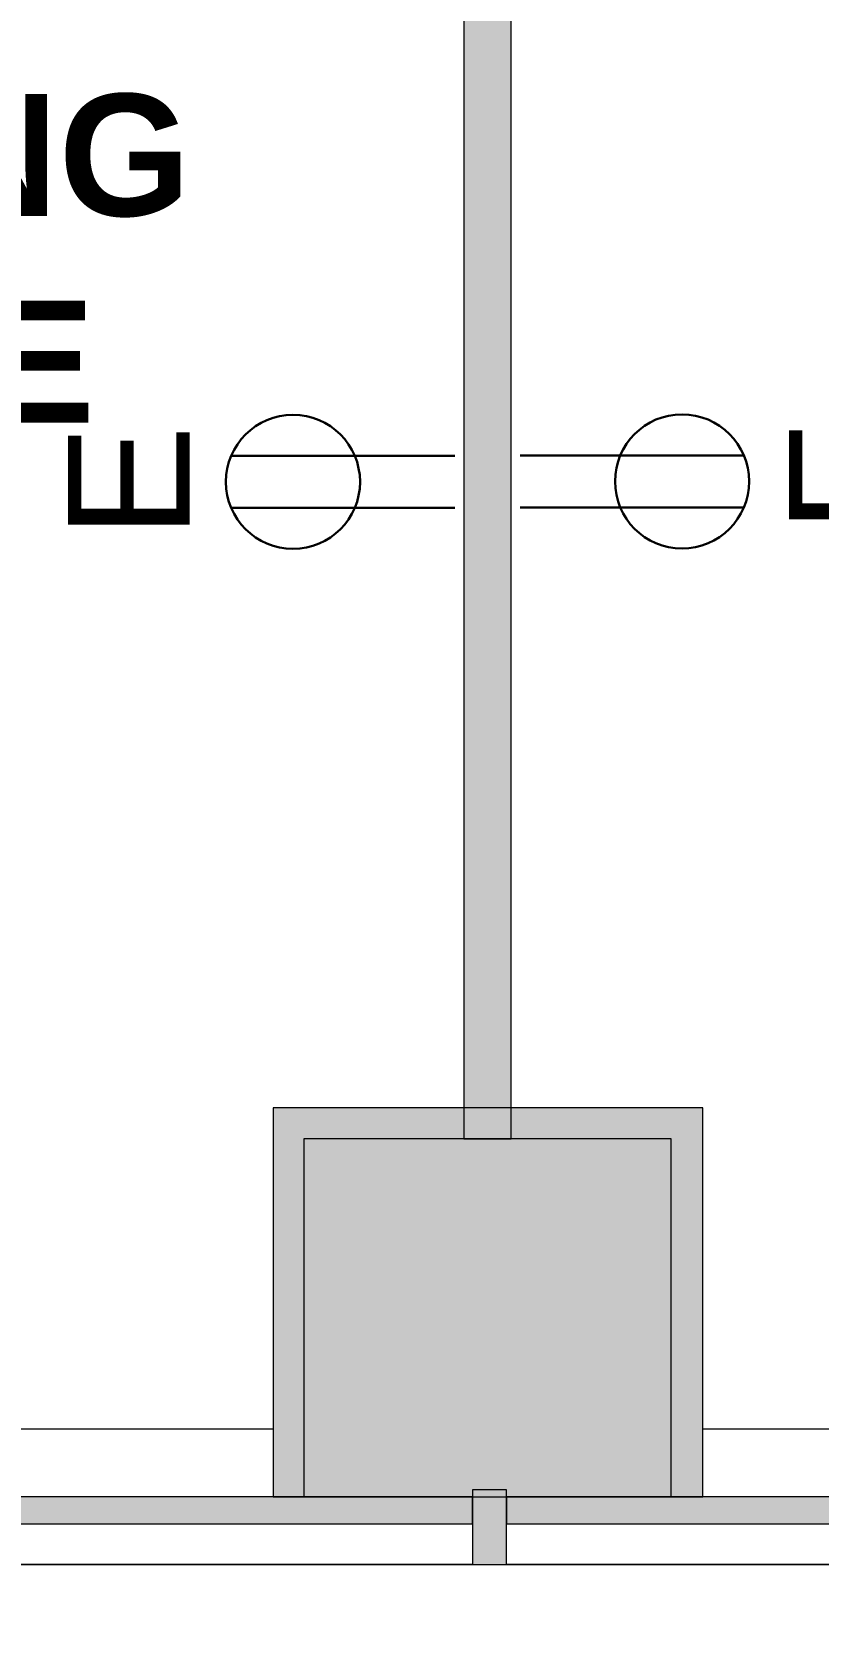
# Model space of a CAD drawing. Header units: inches. Extents: x 385 to 2249, y -1773 to -36.
# Drawn here: x 1657.7 to 1715.7, y -1729.2 to -1611.8 of the extents above; entities that cross this region are included whole.
import ezdxf

# ---------------------------------------------------------------- set-up
doc = ezdxf.new("R2010")
doc.units = ezdxf.units.IN
doc.header["$MEASUREMENT"] = 0
for name, color, linetype, lineweight in [('A-ANNO-NOTE', 131, 'Continuous', 30), ('A-AREA-IDEN', 2, 'Continuous', 9), ('A-COLS', 52, 'Continuous', 13), ('A-DETL-THIN', 151, 'Continuous', 9), ('A-GLAZ-CURT', 52, 'Continuous', 13), ('A-GLAZ-CWMG', 51, 'Continuous', 13), ('A-WALL', 113, 'Continuous', 13), ('A-WALL-PATT', 111, 'Continuous', 13), ('I-WALL', 2, 'Continuous', 13)]:
    doc.layers.add(name, color=color, linetype=linetype, lineweight=lineweight)
doc.styles.add('Swis721 Lt BT', font='swissl.ttf', dxfattribs={"height": 9.000000000000002})
doc.styles.add('Swis721 Lt BT_B', font='', dxfattribs={"height": 8.999999999999991})
doc.styles.get('Swis721 Lt BT_B').set_extended_font_data('Swis721 Lt BT', bold=True)

# ---------------------------------------------------------------- blocks, each defined once
blk = doc.blocks.new('System Panel - Glazed 2-5105823-Level 6 POWER _ SIGNAL')
at = {"layer": 'A-GLAZ-CURT', "lineweight": 9}
blk.add_hatch(color=7, dxfattribs=at).paths.add_polyline_path([(28.74986662715002, 0.2499999999984084), (28.74986662715002, 2.249999999998635), (-28.74986662714661, 2.2455738411237), (-28.74986662714695, 0.2499999999977262), (-14.33079354475717, 0.2499999999980673)], flags=0)
at = {"layer": 'A-GLAZ-CURT', "color": 8, "lineweight": 20}
for p, q in [((28.74986662714866, 2.25), (-28.74986662714832, 2.25)), ((-28.74986662714832, 2.25), (-28.74986662714832, 0.2500000000001136)), ((28.74986662714866, 0.2500000000001136), (28.74986662714866, 2.25)), ((-28.74986662714832, 0.2500000000001136), (28.74986662714866, 0.2500000000001136))]:
    blk.add_line(p, q, dxfattribs=at)
blk = doc.blocks.new('Rectangular Mullion - 2_5_ x 5_ rectangular-5104493-Level 6 POWER _ SIGNAL')
at = {"layer": 'A-GLAZ-CWMG', "lineweight": 9}
blk.add_hatch(color=7, dxfattribs=at).paths.add_polyline_path([(-2.499999999998408, 2.750000000001932), (1.70530256582424e-12, 2.750000000001932), (2.046363078989088e-12, -2.749999999998181), (-2.499999999998408, -2.749999999998181), (-2.499999999998408, -0.2499999999980673)], flags=0)
at = {"layer": 'A-GLAZ-CWMG', "color": 8, "lineweight": 20}
for p, q in [((-2.499999999999943, 2.749999999999886), (0, 2.749999999999886)), ((-2.499999999999943, -2.749999999999886), (-2.499999999999943, 2.749999999999886)), ((0, 2.749999999999886), (0, -2.749999999999886)), ((0, -2.749999999999886), (-2.499999999999943, -2.749999999999886))]:
    blk.add_line(p, q, dxfattribs=at)
blk = doc.blocks.new('Columns 16 - Columns 4-5094679-Level 6 POWER _ SIGNAL')
at = {"layer": 'A-COLS', "color": 8, "lineweight": 20}
for p, q in [((1386.748211268371, -824.8356777243574), (1378.583577050766, -849.9638380429392)), ((1412.526561342353, -833.2115713997814), (1386.748211268371, -824.8356777243574)), ((1404.361927124748, -858.3397317183628), (1412.526561342353, -833.2115713997814)), ((1378.583577050766, -849.9638380429392), (1404.361927124748, -858.3397317183628))]:
    blk.add_line(p, q, dxfattribs=at)
blk = doc.blocks.new('Walls 73 - Walls 3-5131590-Level 6 POWER _ SIGNAL')
at = {"layer": 'A-WALL', "lineweight": 9}
for p, q in [((54.47715916202127, -1434.711777123931), (54.4771591620211, -1537.12104575535)), ((54.47715916202105, -1568.871965364308), (54.47715916202088, -1669.641132445812))]:
    blk.add_line(p, q, dxfattribs=at)
blk = doc.blocks.new('Rectangular Mullion - 2_5_ x 5_ rectangular-V33-Level 6 POWER _ SIGNAL')
at = {"layer": 'A-GLAZ-CWMG', "lineweight": 9}
blk.add_line((1450.203749064927, -1724.890500106929), (1392.70401581063, -1724.890500106928), dxfattribs=at)
blk = doc.blocks.new('Columns 58 - Columns 4-5528678-Level 6 POWER _ SIGNAL')
at = {"layer": 'A-COLS', "lineweight": 9}
blk.add_hatch(color=7, dxfattribs=at).paths.add_polyline_path([(1406.604349649489, -859.0683389639298), (1415.473669309718, -831.7713798596981), (1385.276750317255, -821.9598061134972), (1376.407430657025, -849.2567652177289)], flags=0)
at = {"layer": 'A-COLS', "color": 8, "lineweight": 20}
for p, q in [((1385.276750317253, -821.9598061134946), (1376.407430657024, -849.2567652177256)), ((1415.473669309715, -831.7713798596951), (1385.276750317253, -821.9598061134946)), ((1406.604349649487, -859.0683389639272), (1415.473669309715, -831.7713798596951)), ((1376.407430657024, -849.2567652177256), (1406.604349649487, -859.0683389639272))]:
    blk.add_line(p, q, dxfattribs=at)

msp = doc.modelspace()

# ---------------------------------------------------------------- hatches: boundary and pattern name
at = {"layer": 'A-WALL-PATT', "lineweight": 9}
msp.add_hatch(color=7, dxfattribs=at).paths.add_polyline_path([(1693.06299903545, -1691.188778772255), (1693.06299903545, -1571.946514010015), (1689.562999035449, -1571.946514010015), (1689.562999035449, -1691.188778772255)], flags=0)

# ---------------------------------------------------------------- linework, layer by layer
at = {"layer": 'A-ANNO-NOTE'}
for p, q in [((1688.909762683649, -1643.060654582158), (1672.383223677115, -1643.060654582158)), ((1693.716235387245, -1643.029016609521), (1710.24277439378, -1643.029016609521)), ((1693.716235387245, -1643.029016609521), (1710.24277439378, -1643.029016609521)), ((1688.909762683649, -1646.893172264742), (1672.383223677115, -1646.893172264742)), ((1688.909762683649, -1646.893172264742), (1672.383223677115, -1646.893172264742)), ((1693.716235387245, -1646.861534292105), (1710.24277439378, -1646.861534292105))]:
    msp.add_line(p, q, dxfattribs=at)
for centre, radius in [((1676.94726268365, -1644.97691342345), 4.950000000000045), ((1705.678735387245, -1644.945275450813), 4.949999999999818)]:
    msp.add_circle(centre, radius, dxfattribs=at)
at = {"layer": 'A-DETL-THIN'}
msp.add_line((1330.204015810629, -1724.890500106929), (1810.179550110679, -1724.890500106931), dxfattribs=at)
at = {"layer": 'I-WALL', "color": 8, "lineweight": 20}
for p, q in [((1689.562999035448, -1571.946514010013), (1689.562999035447, -1693.469188767338)), ((1693.062999035447, -1693.469188767338), (1693.062999035448, -1571.946514010013)), ((1689.562999035447, -1693.469188767338), (1693.062999035447, -1693.469188767338))]:
    msp.add_line(p, q, dxfattribs=at)

# ---------------------------------------------------------------- block references
at = {"layer": 'A-COLS', "lineweight": 9, "rotation": 18.00000000000044}
for name in ['Columns 58 - Columns 4-5528678-Level 6 POWER _ SIGNAL', 'Columns 16 - Columns 4-5094679-Level 6 POWER _ SIGNAL']:
    msp.add_blockref(name, (103.9963536114178, -1337.532606795858), dxfattribs=at)
at = {"layer": 'A-GLAZ-CURT', "lineweight": 9}
for p in [(1661.452815454967, -1722.14050010693), (1721.452548709264, -1722.14050010693)]:
    msp.add_blockref('System Panel - Glazed 2-5105823-Level 6 POWER _ SIGNAL', p, dxfattribs=at)
at = {"layer": 'A-GLAZ-CWMG', "lineweight": 9, "extrusion": (0, 0, -1), "rotation": 180}
msp.add_blockref('Rectangular Mullion - 2_5_ x 5_ rectangular-5104493-Level 6 POWER _ SIGNAL', (-1692.702682082116, -1722.14050010693), dxfattribs=at)
at = {"layer": 'A-GLAZ-CWMG', "lineweight": 9}
for p in [(239.9989330171887, 0), (299.9986662714858, 0)]:
    msp.add_blockref('Rectangular Mullion - 2_5_ x 5_ rectangular-V33-Level 6 POWER _ SIGNAL', p, dxfattribs=at)
at = {"layer": 'A-WALL', "lineweight": 9, "rotation": 270.0000000000001}
msp.add_blockref('Walls 73 - Walls 3-5131590-Level 6 POWER _ SIGNAL', (3244.344348019334, -1660.413340944906), dxfattribs=at)

# ---------------------------------------------------------------- texts
at = {"layer": 'A-ANNO-NOTE', "lineweight": 9, "char_height": 8.999999999999998, "width": 9.392999999999999, "attachment_point": 1, "rotation": 90, "style": 'Swis721 Lt BT'}
for insert in [(1713.570088576892, -1648.777460312228), (1660.324413431011, -1649.157326987232)]:
    msp.add_mtext('E', dxfattribs=dict(at, insert=insert))
at = {"layer": 'A-AREA-IDEN', "char_height": 8.999999999999991, "attachment_point": 1, "style": 'Swis721 Lt BT_B'}
for s, insert, width in [('EXISTING', (1610.740015498478, -1616.347508454391), 68.17499999999993), ('OFFICE', (1616.240015498478, -1631.597508454391), 54.84299999999995)]:
    msp.add_mtext(s, dxfattribs=dict(at, insert=insert, width=width))

doc.saveas('drawing.dxf')
